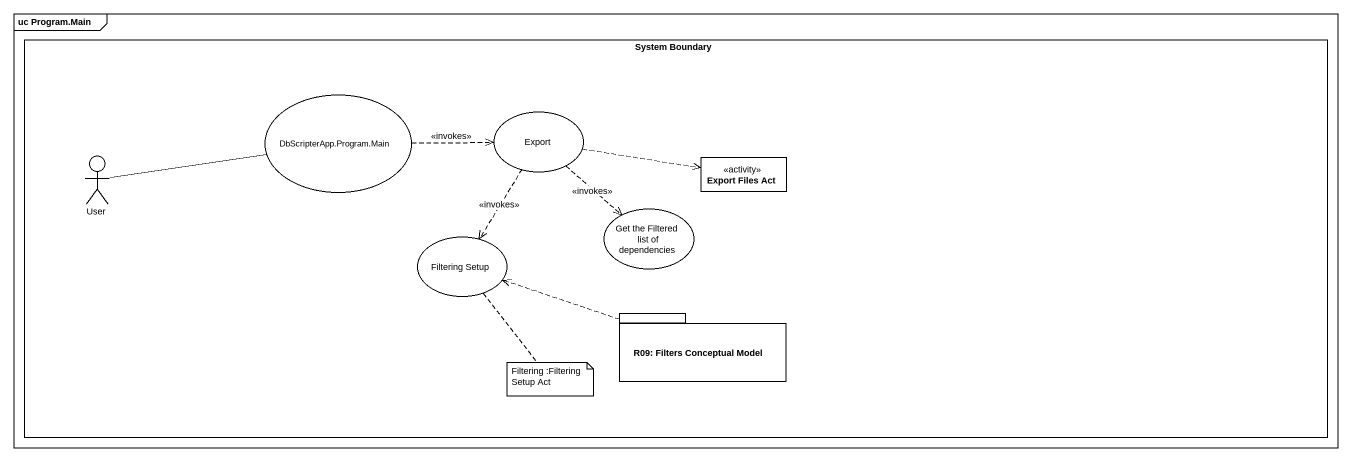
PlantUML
@startuml
mainframe uc Program.Main
allowmixing
hide circle
hide empty members
rectangle "System Boundary" as System_Boundary {
  usecase "DbScripterApp.Program.Main" as DbScripterApp_Program_Main
  usecase Export
  actor User
  class "Export Files Act" as Export_Files_Act <<activity>>
  usecase "Get the Filtered list of dependencies" as Get_the_Filtered_list_of
  usecase "Filtering Setup" as Filtering_Setup
  package "R09: Filters Conceptual Model" as R09_Filters_Conceptual_Model {
  }
}
DbScripterApp_Program_Main .right.> Export : <<invokes>>
Export .right.> Export_Files_Act
Export ..> Get_the_Filtered_list_of : <<invokes>>
Export ..> Filtering_Setup : <<invokes>>
User -right- DbScripterApp_Program_Main
R09_Filters_Conceptual_Model .left.> Filtering_Setup
note bottom of Filtering_Setup : Filtering :Filtering Setup Act
@enduml
